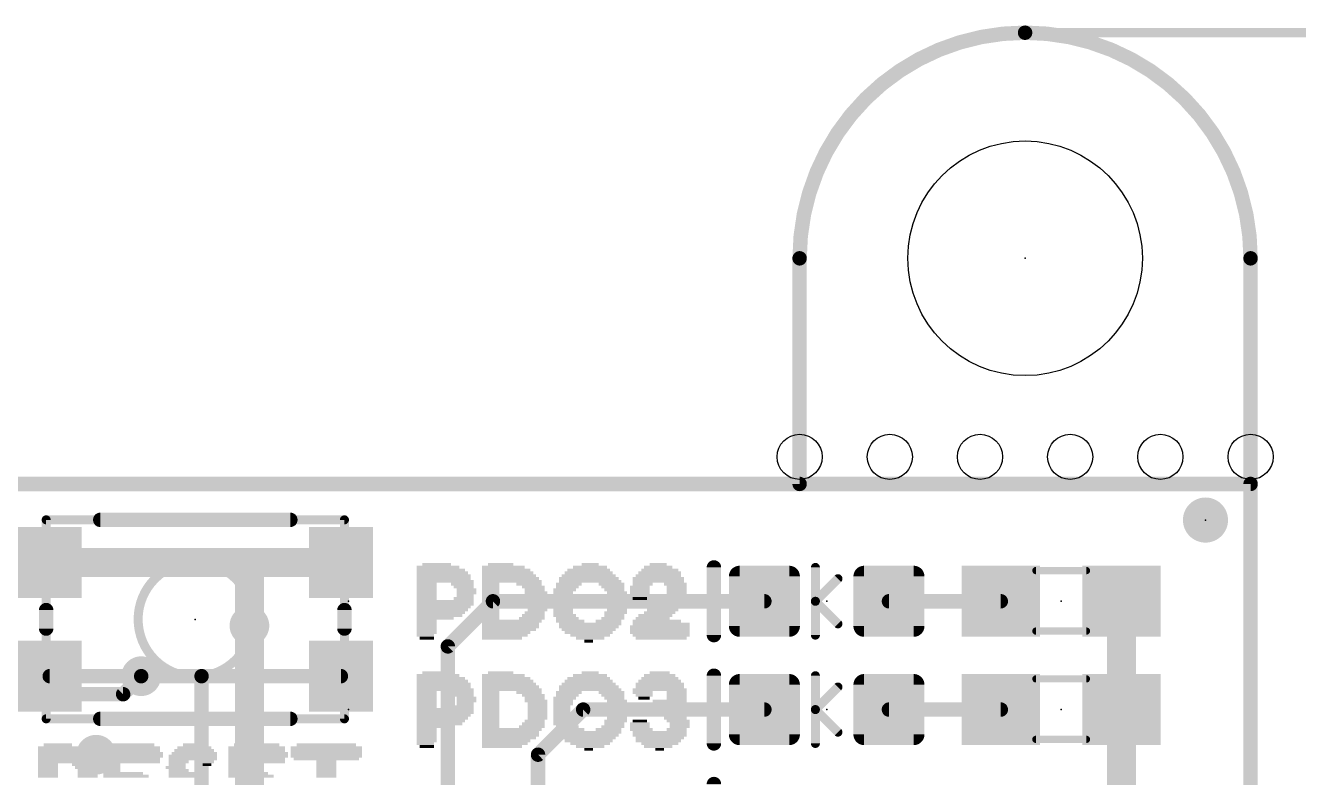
# Model space of a CAD drawing. Extents: x -29.2 to 57.4, y -20 to 37.1.
# Drawn here: x 18.31 to 36.24, y 22.54 to 33.12 of the extents above; entities that cross this region are included whole.
import ezdxf

# ---------------------------------------------------------------- set-up
doc = ezdxf.new("R2010")
doc.units = 0
for name, color, linetype in [('1', 12, 'CONTINUOUS'), ('16', 132, 'CONTINUOUS'), ('18', 110, 'CONTINUOUS'), ('20', 31, 'CONTINUOUS'), ('21', 41, 'CONTINUOUS'), ('23', 53, 'CONTINUOUS'), ('24', 53, 'CONTINUOUS'), ('47', 253, 'CONTINUOUS'), ('51', 53, 'CONTINUOUS')]:
    doc.layers.add(name, color=color, linetype=linetype)

# ---------------------------------------------------------------- blocks, each defined once
blk = doc.blocks.new('RECT160000X160000R30')
at = {"const_width": 0.15}
blk.add_lwpolyline([(0.425, -0.35), (0.425, 0.35, 0.4142), (0.35, 0.425), (-0.35, 0.425, 0.4142), (-0.425, 0.35), (-0.425, -0.35, 0.4142), (-0.35, -0.425), (0.35, -0.425, 0.4142)], format="xyb", close=True, dxfattribs=at)
blk.add_solid([(-0.3754, -0.3754), (0.3754, -0.3754), (-0.3754, 0.3754), (0.3754, 0.3754)])
blk = doc.blocks.new('PIE')
at = {"const_width": 0.5}
blk.add_lwpolyline([(0, -0.25, 1), (0, 0.25, 1), (0, -0.25)], format="xyb", dxfattribs=at)
blk = doc.blocks.new('RECT')
blk.add_solid([(-0.5, -0.5), (0.5, -0.5), (-0.5, 0.5), (0.5, 0.5)])
blk = doc.blocks.new('ROUNDV')
at = {"const_width": 0.5}
blk.add_lwpolyline([(0, -0.25, 1), (0, 0.25, 1), (0, -0.25)], format="xyb", dxfattribs=at)

msp = doc.modelspace()

# ---------------------------------------------------------------- linework, layer by layer
at = {"layer": '1'}
for points, const_width in [([(0, 26.67), (35.56, 26.67)], 0.2032), ([(35.56, 26.67), (35.56, 6.35)], 0.2032), ([(18.651, 25.565), (21.463, 25.565)], 0.4064), ([(22.751, 25.565), (21.463, 25.565)], 0.4064), ([(21.463, 24.676), (21.463, 25.565)], 0.4064), ([(24.257, 24.384), (24.892, 25.019)], 0.2032), ([(24.892, 25.019), (28.714, 25.019)], 0.2032), ([(32.043, 25.019), (30.468, 25.019)], 0.2032), ([(33.743, 25.019), (33.743, 23.495)], 0.4064), ([(24.257, 19.304), (24.257, 24.384)], 0.2032), ([(18.651, 23.965), (19.939, 23.965)], 0.2032), ([(20.789, 23.965), (19.939, 23.965)], 0.2032), ([(22.751, 23.965), (20.789, 23.965)], 0.2032), ([(20.789, 20.828), (20.789, 23.965)], 0.2032), ([(33.743, 23.495), (33.743, 21.971)], 0.4064), ([(25.527, 22.86), (26.162, 23.495)], 0.2032), ([(26.162, 23.495), (28.714, 23.495)], 0.2032), ([(32.043, 23.495), (30.468, 23.495)], 0.2032), ([(25.527, 19.8628), (25.527, 22.86)], 0.2032)]:
    msp.add_lwpolyline(points, dxfattribs=dict(at, const_width=const_width))
for points, const_width in [([(35.6108, 26.67, 1), (35.5092, 26.67)], 0.1016), ([(35.56, 26.6192, 1), (35.56, 26.7208)], 0.1016), ([(18.651, 25.6666, 1), (18.651, 25.4634)], 0.2032), ([(21.463, 25.6666, 1), (21.463, 25.4634)], 0.2032), ([(21.5646, 25.565, 1), (21.3614, 25.565)], 0.2032), ([(21.463, 25.4634, 1), (21.463, 25.6666)], 0.2032), ([(22.751, 25.4634, 1), (22.751, 25.6666)], 0.2032), ([(24.892, 25.0698, 1), (24.892, 24.9682)], 0.1016), ([(24.9279, 24.9831, 1), (24.8561, 25.0549)], 0.1016), ([(28.714, 24.9682, 1), (28.714, 25.0698)], 0.1016), ([(30.468, 25.0698, 1), (30.468, 24.9682)], 0.1016), ([(32.043, 24.9682, 1), (32.043, 25.0698)], 0.1016), ([(33.8446, 25.019, 1), (33.6414, 25.019)], 0.2032), ([(21.3614, 24.676, 1), (21.5646, 24.676)], 0.2032), ([(24.3078, 24.384, 1), (24.2062, 24.384)], 0.1016), ([(24.2211, 24.4199, 1), (24.2929, 24.3481)], 0.1016), ([(18.651, 24.0158, 1), (18.651, 23.9142)], 0.1016), ([(19.939, 24.0158, 1), (19.939, 23.9142)], 0.1016), ([(19.939, 23.9142, 1), (19.939, 24.0158)], 0.1016), ([(20.789, 24.0158, 1), (20.789, 23.9142)], 0.1016), ([(20.8398, 23.965, 1), (20.7382, 23.965)], 0.1016), ([(20.789, 23.9142, 1), (20.789, 24.0158)], 0.1016), ([(22.751, 23.9142, 1), (22.751, 24.0158)], 0.1016), ([(33.8446, 23.495, 1), (33.6414, 23.495)], 0.2032), ([(26.162, 23.5458, 1), (26.162, 23.4442)], 0.1016), ([(26.1979, 23.4591, 1), (26.1261, 23.5309)], 0.1016), ([(28.714, 23.4442, 1), (28.714, 23.5458)], 0.1016), ([(30.468, 23.5458, 1), (30.468, 23.4442)], 0.1016), ([(32.043, 23.4442, 1), (32.043, 23.5458)], 0.1016), ([(33.6414, 23.495, 1), (33.8446, 23.495)], 0.2032), ([(25.5778, 22.86, 1), (25.4762, 22.86)], 0.1016), ([(25.4911, 22.8959, 1), (25.5629, 22.8241)], 0.1016)]:
    msp.add_lwpolyline(points, format="xyb", dxfattribs=dict(at, const_width=const_width))
at = {"layer": '16'}
for points, const_width in [([(0, 26.67), (35.56, 26.67)], 0.2032), ([(35.56, 26.67), (35.56, 6.35)], 0.2032), ([(21.463, 24.676), (21.463, 22.098)], 0.4064), ([(19.685, 23.711), (19.939, 23.965)], 0.2032), ([(19.685, 23.711), (13.97, 23.711)], 0.2032)]:
    msp.add_lwpolyline(points, dxfattribs=dict(at, const_width=const_width))
for points, const_width in [([(35.6108, 26.67, 1), (35.5092, 26.67)], 0.1016), ([(35.56, 26.6192, 1), (35.56, 26.7208)], 0.1016), ([(21.5646, 24.676, 1), (21.3614, 24.676)], 0.2032), ([(19.9749, 23.9291, 1), (19.9031, 24.0009)], 0.1016), ([(19.6491, 23.7469, 1), (19.7209, 23.6751)], 0.1016), ([(19.685, 23.6602, 1), (19.685, 23.7618)], 0.1016)]:
    msp.add_lwpolyline(points, format="xyb", dxfattribs=dict(at, const_width=const_width))
at = {"layer": '20'}
for points, const_width in [([(32.385, 33.02, 0.4142), (29.21, 29.845)], 0.2032), ([(35.56, 29.845, 0.4142), (32.385, 33.02)], 0.2032), ([(32.385, 33.0708, 1), (32.385, 32.9692)], 0.1016), ([(32.385, 32.9692, 1), (32.385, 33.0708)], 0.1016), ([(29.2608, 29.845, 1), (29.1592, 29.845)], 0.1016), ([(35.6108, 29.845, 1), (35.5092, 29.845)], 0.1016), ([(29.1592, 29.845, 1), (29.2608, 29.845)], 0.1016), ([(35.5092, 29.845, 1), (35.6108, 29.845)], 0.1016), ([(29.1592, 26.67, 1), (29.2608, 26.67)], 0.1016), ([(29.21, 26.6192, 1), (29.21, 26.7208)], 0.1016)]:
    msp.add_lwpolyline(points, format="xyb", dxfattribs=dict(at, const_width=const_width))
at = {"layer": '20', "const_width": 0.2032}
for points in [[(29.21, 26.67), (29.21, 29.845)], [(35.56, 29.845), (35.56, 3.175)], [(6.35, 26.67), (29.21, 26.67)]]:
    msp.add_lwpolyline(points, dxfattribs=at)
at = {"layer": '20'}
for centre, radius in [((32.385, 29.845), 1.651), ((29.21, 27.051), 0.3175), ((30.48, 27.051), 0.3175), ((31.75, 27.051), 0.3175), ((33.02, 27.051), 0.3175), ((34.29, 27.051), 0.3175), ((35.56, 27.051), 0.3175)]:
    msp.add_circle(centre, radius, dxfattribs=at)
at = {"layer": '21', "const_width": 0.2032}
for points in [[(19.363, 26.165), (22.039, 26.165)], [(28.0035, 24.5428), (28.0035, 25.4953)], [(18.601, 24.895), (18.601, 24.635)], [(22.801, 24.635), (22.801, 24.895)], [(28.0035, 23.0188), (28.0035, 23.9713)], [(22.039, 23.365), (19.363, 23.365)], [(28.0035, 21.4947), (28.0035, 22.4473)]]:
    msp.add_lwpolyline(points, dxfattribs=at)
at = {"layer": '21'}
for points, const_width in [([(19.363, 26.2158, 1), (19.363, 26.1142)], 0.1016), ([(22.039, 26.1142, 1), (22.039, 26.2158)], 0.1016), ([(20.701, 23.96, 1), (20.701, 25.57, 1), (20.701, 23.96)], 0.127), ([(28.0543, 25.4953, 1), (27.9527, 25.4953)], 0.1016), ([(18.6518, 24.895, 1), (18.5502, 24.895)], 0.1016), ([(22.8518, 24.895, 1), (22.7502, 24.895)], 0.1016), ([(18.5502, 24.635, 1), (18.6518, 24.635)], 0.1016), ([(22.7502, 24.635, 1), (22.8518, 24.635)], 0.1016), ([(27.9527, 24.5428, 1), (28.0543, 24.5428)], 0.1016), ([(28.0543, 23.9713, 1), (27.9527, 23.9713)], 0.1016), ([(19.363, 23.4158, 1), (19.363, 23.3142)], 0.1016), ([(22.039, 23.3142, 1), (22.039, 23.4158)], 0.1016), ([(27.9527, 23.0188, 1), (28.0543, 23.0188)], 0.1016), ([(28.0543, 22.4473, 1), (27.9527, 22.4473)], 0.1016)]:
    msp.add_lwpolyline(points, format="xyb", dxfattribs=dict(at, const_width=const_width))
at = {"layer": '23'}
for p in [(32.385, 29.845), (34.925, 26.162), (22.86, 25.019), (29.591, 25.019), (32.893, 25.019), (20.701, 24.765), (22.86, 23.495), (29.591, 23.495), (32.893, 23.495)]:
    msp.add_point(p, dxfattribs=at)
at = {"layer": '24'}
msp.add_point((34.925, 26.162), dxfattribs=at)
at = {"layer": '47', "const_width": 0.13}
msp.add_lwpolyline([(32.385, 33.02), (48.94, 33.02)], dxfattribs=at)
at = {"layer": '47', "const_width": 0.065}
msp.add_lwpolyline([(32.385, 33.0525, 1), (32.385, 32.9875)], format="xyb", dxfattribs=at)
at = {"layer": '51'}
for points, const_width in [([(18.601, 26.1968, 1), (18.601, 26.1333)], 0.0635), ([(18.6328, 26.165, 1), (18.5693, 26.165)], 0.0635), ([(22.8328, 26.165, 1), (22.7693, 26.165)], 0.0635), ([(22.801, 26.1333, 1), (22.801, 26.1968)], 0.0635), ([(29.464, 25.4953, 1), (29.4005, 25.4953)], 0.0635), ([(32.537, 25.4764, 1), (32.537, 25.4256)], 0.0508), ([(33.249, 25.4256, 1), (33.249, 25.4764)], 0.0508), ([(29.7722, 25.314, 1), (29.7273, 25.359)], 0.0635), ([(29.4547, 25.0415, 1), (29.4098, 24.9965)], 0.0635), ([(29.4098, 25.0415, 1), (29.4547, 24.9965)], 0.0635), ([(29.464, 25.019, 1), (29.4005, 25.019)], 0.0635), ([(29.4005, 25.019, 1), (29.464, 25.019)], 0.0635), ([(29.7273, 24.679, 1), (29.7722, 24.724)], 0.0635), ([(29.4005, 24.5428, 1), (29.464, 24.5428)], 0.0635), ([(32.537, 24.6254, 1), (32.537, 24.5746)], 0.0508), ([(33.249, 24.5746, 1), (33.249, 24.6254)], 0.0508), ([(29.464, 23.9713, 1), (29.4005, 23.9713)], 0.0635), ([(29.7722, 23.79, 1), (29.7273, 23.835)], 0.0635), ([(32.537, 23.9524, 1), (32.537, 23.9016)], 0.0508), ([(33.249, 23.9016, 1), (33.249, 23.9524)], 0.0508), ([(29.4547, 23.5175, 1), (29.4098, 23.4725)], 0.0635), ([(29.4098, 23.5175, 1), (29.4547, 23.4725)], 0.0635), ([(29.464, 23.495, 1), (29.4005, 23.495)], 0.0635), ([(29.4005, 23.495, 1), (29.464, 23.495)], 0.0635), ([(18.601, 23.3968, 1), (18.601, 23.3333)], 0.0635), ([(18.5693, 23.365, 1), (18.6328, 23.365)], 0.0635), ([(22.7693, 23.365, 1), (22.8328, 23.365)], 0.0635), ([(22.801, 23.3333, 1), (22.801, 23.3968)], 0.0635), ([(29.7273, 23.155, 1), (29.7722, 23.2)], 0.0635), ([(32.537, 23.1014, 1), (32.537, 23.0506)], 0.0508), ([(33.249, 23.0506, 1), (33.249, 23.1014)], 0.0508), ([(29.4005, 23.0188, 1), (29.464, 23.0188)], 0.0635)]:
    msp.add_lwpolyline(points, format="xyb", dxfattribs=dict(at, const_width=const_width))
for points, const_width in [([(18.601, 26.165), (18.601, 23.365)], 0.127), ([(22.801, 26.165), (18.601, 26.165)], 0.127), ([(22.801, 23.365), (22.801, 26.165)], 0.127), ([(29.4322, 25.019), (29.4322, 25.4953)], 0.127), ([(32.537, 25.451), (33.249, 25.451)], 0.1016), ([(29.4322, 25.019), (29.7498, 25.3365)], 0.127), ([(29.4322, 24.5428), (29.4322, 25.019)], 0.127), ([(29.4322, 25.019), (29.7498, 24.7015)], 0.127), ([(32.537, 24.6), (33.249, 24.6)], 0.1016), ([(29.4322, 23.495), (29.4322, 23.9713)], 0.127), ([(29.4322, 23.495), (29.7498, 23.8125)], 0.127), ([(32.537, 23.927), (33.249, 23.927)], 0.1016), ([(29.4322, 23.0188), (29.4322, 23.495)], 0.127), ([(29.4322, 23.495), (29.7498, 23.1775)], 0.127), ([(22.801, 23.365), (18.601, 23.365)], 0.127), ([(32.537, 23.076), (33.249, 23.076)], 0.1016)]:
    msp.add_lwpolyline(points, dxfattribs=dict(at, const_width=const_width))

# ---------------------------------------------------------------- block references
at = {"layer": '1', "xscale": 0.635, "yscale": 0.635}
msp.add_blockref('PIE', (34.925, 26.162), dxfattribs=at)
at = {"layer": '1', "xscale": 0.9, "rotation": 180}
for p in [(18.651, 25.565), (22.751, 25.565), (18.651, 23.965), (22.751, 23.965)]:
    msp.add_blockref('RECT', p, dxfattribs=at)
at = {"layer": '1', "rotation": 90}
for p in [(28.714, 25.019), (30.468, 25.019), (28.714, 23.495), (30.468, 23.495)]:
    msp.add_blockref('RECT160000X160000R30', p, dxfattribs=at)
at = {"layer": '1', "xscale": 1.1}
for p in [(32.043, 25.019), (33.743, 25.019), (32.043, 23.495), (33.743, 23.495)]:
    msp.add_blockref('RECT', p, dxfattribs=at)
at = {"layer": '16', "xscale": 0.635, "yscale": 0.635}
msp.add_blockref('PIE', (34.925, 26.162), dxfattribs=at)
at = {"layer": '18', "xscale": 0.5588, "yscale": 0.5588}
for p in [(21.463, 24.676), (21.463, 24.676), (19.939, 23.965), (19.939, 23.965), (19.304, 22.86), (19.304, 22.86)]:
    msp.add_blockref('ROUNDV', p, dxfattribs=at)
at = {"layer": '21', "yscale": 0.04}
for p, xscale in [((24.12, 25.499), 0.6), ((24.16, 25.459), 0.68), ((24.1, 25.539), 0.4), ((25.04, 25.499), 0.6), ((25.08, 25.459), 0.68), ((25, 25.539), 0.36), ((26.24, 25.459), 0.6), ((26.26, 25.499), 0.48), ((26.26, 25.539), 0.24), ((27.24, 25.459), 0.52), ((27.22, 25.499), 0.4), ((27.22, 25.539), 0.24), ((24.18, 25.419), 0.72), ((24.2, 25.379), 0.76), ((24.2, 25.339), 0.76), ((24.22, 25.299), 0.8), ((23.96, 25.259), 0.28), ((24.46, 25.259), 0.32), ((25.1, 25.419), 0.72), ((25.12, 25.379), 0.76), ((25.14, 25.339), 0.8), ((25.16, 25.299), 0.84), ((24.86, 25.259), 0.24), ((25.4, 25.259), 0.36), ((25.96, 25.259), 0.36), ((26.24, 25.339), 0.84), ((26.26, 25.299), 0.88), ((26.24, 25.379), 0.76), ((26.24, 25.419), 0.68), ((26.56, 25.259), 0.36), ((27.22, 25.339), 0.72), ((27.22, 25.299), 0.72), ((27, 25.259), 0.28), ((27.22, 25.379), 0.64), ((27.24, 25.419), 0.6), ((27.46, 25.259), 0.32), ((23.96, 25.219), 0.28), ((23.96, 25.179), 0.28), ((23.96, 25.139), 0.28), ((23.96, 25.099), 0.28), ((24.48, 25.219), 0.28), ((24.52, 25.179), 0.28), ((24.52, 25.139), 0.28), ((24.5, 25.099), 0.24), ((24.86, 25.219), 0.24), ((24.86, 25.179), 0.24), ((24.86, 25.139), 0.24), ((24.86, 25.099), 0.24), ((25.46, 25.219), 0.32), ((25.48, 25.179), 0.28), ((25.5, 25.139), 0.32), ((25.52, 25.099), 0.28), ((25.9, 25.179), 0.32), ((25.88, 25.139), 0.28), ((25.88, 25.099), 0.28), ((25.94, 25.219), 0.32), ((26.58, 25.219), 0.32), ((26.6, 25.179), 0.28), ((26.64, 25.139), 0.28), ((26.64, 25.099), 0.28), ((26.96, 25.219), 0.28), ((26.96, 25.179), 0.28), ((26.96, 25.139), 0.28), ((26.96, 25.099), 0.28), ((27.48, 25.219), 0.28), ((27.48, 25.179), 0.28), ((27.48, 25.139), 0.28), ((27.48, 25.099), 0.28), ((23.96, 25.059), 0.28), ((24.22, 25.019), 0.8), ((24.22, 24.979), 0.8), ((24.2, 24.939), 0.76), ((24.18, 24.899), 0.72), ((24.48, 25.059), 0.28), ((24.86, 25.059), 0.24), ((24.86, 25.019), 0.24), ((24.86, 24.979), 0.24), ((24.86, 24.939), 0.24), ((24.86, 24.899), 0.24), ((25.52, 25.059), 0.28), ((25.52, 25.019), 0.28), ((25.52, 24.979), 0.28), ((25.52, 24.939), 0.28), ((25.52, 24.899), 0.28), ((25.86, 25.059), 0.24), ((25.86, 25.019), 0.24), ((25.86, 24.979), 0.24), ((25.86, 24.939), 0.24), ((25.88, 24.899), 0.28), ((26.64, 25.059), 0.28), ((26.64, 25.019), 0.28), ((26.64, 24.979), 0.28), ((26.64, 24.939), 0.28), ((26.64, 24.899), 0.28), ((26.96, 25.059), 0.2), ((27.28, 24.899), 0.44), ((27.34, 24.939), 0.4), ((27.4, 24.979), 0.36), ((27.42, 25.019), 0.32), ((27.46, 25.059), 0.32), ((24.16, 24.859), 0.68), ((24.14, 24.819), 0.64), ((24.08, 24.779), 0.52), ((23.96, 24.739), 0.28), ((24.86, 24.859), 0.24), ((24.86, 24.819), 0.24), ((24.86, 24.779), 0.24), ((25.16, 24.739), 0.84), ((25.44, 24.779), 0.36), ((25.46, 24.819), 0.32), ((25.48, 24.859), 0.28), ((25.88, 24.859), 0.28), ((25.9, 24.819), 0.32), ((25.94, 24.779), 0.32), ((25.98, 24.739), 0.4), ((26.52, 24.739), 0.36), ((26.58, 24.779), 0.32), ((26.62, 24.859), 0.32), ((26.6, 24.819), 0.28), ((27.2, 24.739), 0.68), ((27.14, 24.779), 0.48), ((27.18, 24.819), 0.48), ((27.24, 24.859), 0.44), ((23.96, 24.699), 0.28), ((23.96, 24.659), 0.28), ((23.96, 24.619), 0.28), ((23.96, 24.579), 0.28), ((23.94, 24.539), 0.24), ((25.14, 24.699), 0.8), ((25.14, 24.659), 0.8), ((25.12, 24.619), 0.76), ((25.08, 24.579), 0.68), ((25.06, 24.539), 0.64), ((26.26, 24.699), 0.88), ((26.24, 24.659), 0.84), ((26.24, 24.619), 0.76), ((26.24, 24.579), 0.68), ((26.26, 24.539), 0.56), ((27.24, 24.659), 0.84), ((27.24, 24.619), 0.84), ((27.24, 24.579), 0.84), ((27.26, 24.699), 0.8), ((27.26, 24.539), 0.8), ((23.96, 24.499), 0.2), ((25.02, 24.499), 0.56), ((26.26, 24.499), 0.4), ((26.24, 24.459), 0.12), ((27.26, 24.499), 0.72), ((24.1, 24.015), 0.4), ((25, 24.015), 0.36), ((26.26, 24.015), 0.24), ((27.24, 24.015), 0.28), ((24.12, 23.975), 0.6), ((24.16, 23.935), 0.68), ((24.18, 23.895), 0.72), ((24.2, 23.855), 0.76), ((25.04, 23.975), 0.6), ((25.08, 23.935), 0.68), ((25.1, 23.895), 0.72), ((25.12, 23.855), 0.76), ((26.24, 23.855), 0.76), ((26.24, 23.895), 0.68), ((26.24, 23.935), 0.6), ((26.26, 23.975), 0.48), ((27.24, 23.855), 0.68), ((27.24, 23.895), 0.6), ((27.24, 23.935), 0.52), ((27.24, 23.975), 0.44), ((24.2, 23.815), 0.76), ((24.22, 23.775), 0.8), ((23.96, 23.735), 0.28), ((23.96, 23.695), 0.28), ((23.96, 23.655), 0.28), ((24.46, 23.735), 0.32), ((24.48, 23.695), 0.28), ((24.52, 23.655), 0.28), ((25.14, 23.815), 0.8), ((25.16, 23.775), 0.84), ((24.86, 23.735), 0.24), ((24.86, 23.695), 0.24), ((24.86, 23.655), 0.24), ((25.4, 23.735), 0.36), ((25.46, 23.695), 0.32), ((25.48, 23.655), 0.28), ((25.9, 23.655), 0.32), ((25.96, 23.735), 0.36), ((25.94, 23.695), 0.32), ((26.24, 23.815), 0.84), ((26.26, 23.775), 0.88), ((26.56, 23.735), 0.36), ((26.58, 23.695), 0.32), ((26.6, 23.655), 0.28), ((27.24, 23.775), 0.76), ((27, 23.735), 0.28), ((27.24, 23.815), 0.68), ((27.02, 23.695), 0.24), ((27.02, 23.655), 0.16), ((27.48, 23.735), 0.28), ((27.48, 23.695), 0.28), ((27.48, 23.655), 0.28), ((23.96, 23.615), 0.28), ((23.96, 23.575), 0.28), ((23.96, 23.535), 0.28), ((24.22, 23.495), 0.8), ((24.48, 23.535), 0.28), ((24.52, 23.615), 0.28), ((24.5, 23.575), 0.24), ((24.86, 23.615), 0.24), ((24.86, 23.575), 0.24), ((24.86, 23.535), 0.24), ((24.86, 23.495), 0.24), ((25.5, 23.615), 0.32), ((25.52, 23.575), 0.28), ((25.52, 23.535), 0.28), ((25.52, 23.495), 0.28), ((25.88, 23.615), 0.28), ((25.88, 23.575), 0.28), ((25.86, 23.535), 0.24), ((25.86, 23.495), 0.24), ((26.64, 23.615), 0.28), ((26.64, 23.575), 0.28), ((26.64, 23.535), 0.28), ((26.64, 23.495), 0.28), ((27.32, 23.535), 0.44), ((27.32, 23.495), 0.44), ((27.38, 23.615), 0.48), ((27.36, 23.575), 0.44), ((24.22, 23.455), 0.8), ((24.2, 23.415), 0.76), ((24.18, 23.375), 0.72), ((24.16, 23.335), 0.68), ((24.14, 23.295), 0.64), ((24.86, 23.455), 0.24), ((24.86, 23.415), 0.24), ((24.86, 23.375), 0.24), ((24.86, 23.335), 0.24), ((24.86, 23.295), 0.24), ((25.46, 23.295), 0.32), ((25.48, 23.335), 0.28), ((25.52, 23.455), 0.28), ((25.52, 23.415), 0.28), ((25.52, 23.375), 0.28), ((25.86, 23.455), 0.24), ((25.86, 23.415), 0.24), ((25.88, 23.375), 0.28), ((25.88, 23.335), 0.28), ((25.9, 23.295), 0.32), ((26.62, 23.335), 0.32), ((26.6, 23.295), 0.28), ((26.64, 23.455), 0.28), ((26.64, 23.415), 0.28), ((26.64, 23.375), 0.28), ((26.96, 23.295), 0.28), ((26.96, 23.335), 0.2), ((27.36, 23.455), 0.44), ((27.38, 23.415), 0.48), ((27.46, 23.375), 0.32), ((27.5, 23.335), 0.32), ((27.52, 23.295), 0.28), ((24.08, 23.255), 0.52), ((23.96, 23.215), 0.28), ((23.96, 23.175), 0.28), ((23.96, 23.135), 0.28), ((24.86, 23.255), 0.24), ((25.16, 23.215), 0.84), ((25.14, 23.175), 0.8), ((25.14, 23.135), 0.8), ((25.44, 23.255), 0.36), ((25.94, 23.255), 0.32), ((25.98, 23.215), 0.4), ((26.26, 23.175), 0.88), ((26.24, 23.135), 0.84), ((26.52, 23.215), 0.36), ((26.58, 23.255), 0.32), ((26.96, 23.255), 0.28), ((26.98, 23.215), 0.32), ((27.24, 23.175), 0.76), ((27.24, 23.135), 0.76), ((27.48, 23.215), 0.28), ((27.52, 23.255), 0.28), ((18.786, 22.959), 0.6), ((18.766, 22.999), 0.4), ((19.806, 22.959), 0.8), ((19.806, 22.999), 0.64), ((20.686, 22.959), 0.48), ((20.666, 22.999), 0.28), ((21.566, 22.959), 0.8), ((21.566, 22.999), 0.64), ((22.546, 22.999), 0.84), ((23.96, 23.095), 0.28), ((23.96, 23.055), 0.28), ((23.94, 23.015), 0.24), ((23.96, 22.975), 0.2), ((25.12, 23.095), 0.76), ((25.08, 23.055), 0.68), ((25.06, 23.015), 0.64), ((25.02, 22.975), 0.56), ((26.24, 23.095), 0.76), ((26.24, 23.055), 0.68), ((26.26, 23.015), 0.56), ((26.26, 22.975), 0.4), ((26.24, 22.935), 0.12), ((27.24, 23.095), 0.68), ((27.22, 23.055), 0.64), ((27.24, 23.015), 0.52), ((27.22, 22.975), 0.4), ((27.24, 22.935), 0.12), ((18.826, 22.919), 0.68), ((18.846, 22.879), 0.72), ((18.866, 22.839), 0.76), ((18.866, 22.799), 0.76), ((18.886, 22.759), 0.8), ((19.806, 22.919), 0.8), ((19.826, 22.879), 0.84), ((19.826, 22.839), 0.84), ((19.806, 22.799), 0.8), ((19.806, 22.759), 0.8), ((20.666, 22.839), 0.68), ((20.666, 22.799), 0.68), ((20.466, 22.759), 0.28), ((20.686, 22.879), 0.64), ((20.686, 22.919), 0.56), ((20.846, 22.759), 0.24), ((21.566, 22.919), 0.8), ((21.586, 22.879), 0.84), ((21.586, 22.839), 0.84), ((21.566, 22.799), 0.8), ((21.566, 22.759), 0.8), ((22.546, 22.799), 0.92), ((22.546, 22.759), 0.28), ((18.626, 22.719), 0.28), ((18.626, 22.679), 0.28), ((18.626, 22.639), 0.28), ((18.626, 22.599), 0.28), ((19.126, 22.719), 0.32), ((19.146, 22.679), 0.28), ((19.186, 22.639), 0.28), ((19.186, 22.599), 0.28), ((19.526, 22.719), 0.24), ((19.526, 22.679), 0.24), ((19.526, 22.639), 0.24), ((19.686, 22.599), 0.56), ((20.426, 22.679), 0.28), ((20.446, 22.719), 0.24), ((20.466, 22.639), 0.28), ((20.506, 22.599), 0.36), ((20.866, 22.719), 0.12), ((21.286, 22.719), 0.24), ((21.286, 22.679), 0.24), ((21.286, 22.639), 0.24), ((21.446, 22.599), 0.56), ((22.546, 22.719), 0.28), ((22.546, 22.679), 0.28), ((22.546, 22.639), 0.28), ((22.546, 22.599), 0.28), ((18.626, 22.559), 0.28), ((19.186, 22.559), 0.28), ((19.726, 22.559), 0.64), ((20.586, 22.559), 0.52), ((21.486, 22.559), 0.64), ((22.546, 22.559), 0.28)]:
    msp.add_blockref('RECT', p, dxfattribs=dict(at, xscale=xscale))
for p in [(22.546, 22.959), (22.546, 22.919), (22.546, 22.879), (22.546, 22.839)]:
    msp.add_blockref('RECT', p, dxfattribs=at)
at = {"layer": '51'}
for p, xscale, yscale in [((18.501, 25.565), 0.2, 0.6), ((32.3049, 25.0241), 0.5001, 0.95), ((33.4733, 25.0241), 0.5001, 0.95), ((18.501, 23.965), 0.2, 0.6), ((32.3049, 23.5001), 0.5001, 0.95), ((33.4733, 23.5001), 0.5001, 0.95)]:
    msp.add_blockref('RECT', p, dxfattribs=dict(at, xscale=xscale, yscale=yscale))
at = {"layer": '51', "xscale": 0.2, "yscale": 0.6, "rotation": 180}
for p in [(22.901, 25.565), (22.901, 23.965)]:
    msp.add_blockref('RECT', p, dxfattribs=at)

doc.saveas('drawing.dxf')
